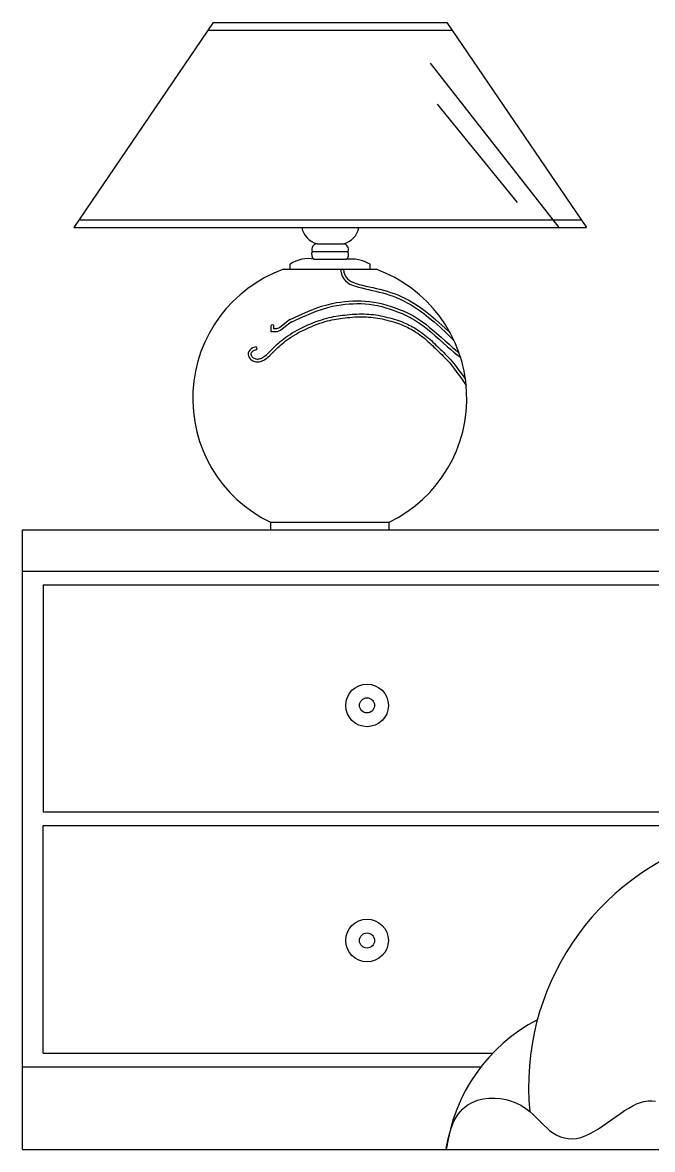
# Model space of a CAD drawing. Header units: millimetres. Extents: x 6388 to 59789, y -18725 to 8137.
# Drawn here: x 55827 to 56284, y 1436 to 2255 of the extents above; entities that cross this region are included whole.
import ezdxf

# ---------------------------------------------------------------- set-up
doc = ezdxf.new("R2010")
doc.units = ezdxf.units.MM

# ---------------------------------------------------------------- blocks, each defined once
blk = doc.blocks.new('A$C371A5906')
for p, q in [((138.31, 818.92), (37.16, 670.08)), ((138.31, 818.92), (223.22, 818.92)), ((223.22, 818.92), (307.93, 818.92)), ((307.93, 818.92), (409.28, 670.08)), ((134.49, 813.31), (311.75, 813.31)), ((389.38, 670.08), (296.14, 789.48)), ((300.85, 759.74), (358.96, 688.14)), ((40.98, 675.69), (405.46, 675.69)), ((37.16, 670.08), (202.64, 670.08)), ((202.64, 670.08), (244.05, 670.08)), ((244.05, 670.08), (409.28, 670.08)), ((213.77, 658.16), (232.92, 658.16)), ((210.28, 652.66), (236.16, 652.66)), ((211.6, 647.04), (234.84, 647.04)), ((189.4, 639.87), (194.27, 639.87)), ((194.27, 639.87), (194.27, 643.53)), ((194.27, 639.87), (252.17, 639.87)), ((230.73, 639.87), (231.26, 637.09)), ((232.83, 639.87), (233.25, 637.62)), ((252.17, 639.87), (252.17, 643.42)), ((252.17, 639.87), (256.53, 639.87)), ((231.26, 637.09), (232.05, 634.78)), ((232.05, 634.78), (233.1, 632.89)), ((233.1, 632.89), (234.39, 631.34)), ((233.25, 637.62), (233.94, 635.62)), ((233.94, 635.62), (234.81, 634.05)), ((234.39, 631.34), (235.9, 630.09)), ((234.81, 634.05), (235.85, 632.81)), ((235.85, 632.81), (237.09, 631.78)), ((235.9, 630.09), (237.61, 629.07)), ((237.09, 631.78), (238.56, 630.91)), ((238.56, 630.91), (240.27, 630.15)), ((240.27, 630.15), (242.22, 629.46)), ((237.61, 629.07), (239.51, 628.23)), ((239.51, 628.23), (241.58, 627.5)), ((241.58, 627.5), (243.8, 626.84)), ((242.22, 629.46), (244.36, 628.82)), ((243.8, 626.84), (246.15, 626.21)), ((244.36, 628.82), (246.66, 628.21)), ((246.15, 626.21), (248.6, 625.61)), ((246.66, 628.21), (249.07, 627.62)), ((248.6, 625.61), (251.12, 625.03)), ((249.07, 627.62), (251.58, 627.04)), ((251.12, 625.03), (253.7, 624.45)), ((251.58, 627.04), (254.15, 626.45)), ((253.7, 624.45), (256.3, 623.85)), ((254.15, 626.45), (256.77, 625.85)), ((256.3, 623.85), (258.89, 623.23)), ((256.77, 625.85), (259.39, 625.22)), ((258.89, 623.23), (261.47, 622.56)), ((259.39, 625.22), (262, 624.55)), ((261.47, 622.56), (263.99, 621.85)), ((262, 624.55), (264.58, 623.82)), ((264.58, 623.82), (267.14, 623.01)), ((267.14, 623.01), (269.69, 622.12)), ((269.69, 622.12), (272.26, 621.11)), ((217.05, 612.87), (221.04, 614.06)), ((221.04, 614.06), (224.58, 614.93)), ((224.58, 614.93), (227.8, 615.54)), ((227.8, 615.54), (230.86, 616)), ((228.15, 613.51), (231.13, 613.96)), ((230.86, 616), (233.85, 616.37)), ((231.13, 613.96), (234.08, 614.32)), ((233.85, 616.37), (236.83, 616.65)), ((234.08, 614.32), (236.99, 614.6)), ((236.83, 616.65), (239.8, 616.84)), ((236.99, 614.6), (239.89, 614.78)), ((239.8, 616.84), (242.77, 616.92)), ((239.89, 614.78), (242.78, 614.86)), ((242.77, 616.92), (245.74, 616.88)), ((242.78, 614.86), (245.68, 614.82)), ((245.68, 614.82), (248.59, 614.67)), ((245.74, 616.88), (248.75, 616.72)), ((248.59, 614.67), (251.53, 614.38)), ((248.75, 616.72), (251.78, 616.42)), ((251.53, 614.38), (254.52, 613.94)), ((251.78, 616.42), (254.86, 615.97)), ((254.52, 613.94), (257.56, 613.36)), ((254.86, 615.97), (257.99, 615.37)), ((257.99, 615.37), (261.14, 614.63)), ((261.14, 614.63), (264.29, 613.76)), ((263.99, 621.85), (266.49, 621.06)), ((264.29, 613.76), (267.4, 612.8)), ((266.49, 621.06), (268.98, 620.19)), ((268.98, 620.19), (271.47, 619.21)), ((271.47, 619.21), (274, 618.1)), ((272.26, 621.11), (274.86, 619.98)), ((274, 618.1), (276.57, 616.86)), ((274.86, 619.98), (277.5, 618.7)), ((276.57, 616.86), (279.22, 615.46)), ((277.5, 618.7), (280.22, 617.27)), ((279.22, 615.46), (281.96, 613.89)), ((280.22, 617.27), (283.02, 615.66)), ((281.96, 613.89), (284.82, 612.12)), ((283.02, 615.66), (285.94, 613.85)), ((285.94, 613.85), (289.04, 611.76)), ((193.7, 603.04), (200.93, 606.43)), ((200.93, 606.43), (207.13, 609.14)), ((201.78, 604.55), (207.92, 607.24)), ((207.13, 609.14), (212.46, 611.26)), ((207.92, 607.24), (213.18, 609.33)), ((212.46, 611.26), (217.05, 612.87)), ((213.18, 609.33), (217.68, 610.91)), ((217.68, 610.91), (221.58, 612.08)), ((221.58, 612.08), (225.02, 612.91)), ((225.02, 612.91), (228.15, 613.51)), ((225.75, 605.36), (227.36, 605.66)), ((227.36, 605.66), (228.96, 605.91)), ((228.96, 605.91), (230.58, 606.15)), ((230.58, 606.15), (232.22, 606.36)), ((232.22, 606.36), (233.9, 606.56)), ((233.9, 606.56), (235.61, 606.75)), ((235.61, 606.75), (237.35, 606.92)), ((237.35, 606.92), (239.11, 607.06)), ((239.11, 607.06), (240.87, 607.19)), ((240.87, 607.19), (242.64, 607.28)), ((242.64, 607.28), (244.41, 607.33)), ((244.41, 607.33), (246.16, 607.35)), ((246.16, 607.35), (247.89, 607.33)), ((247.89, 607.33), (249.61, 607.27)), ((249.61, 607.27), (251.31, 607.17)), ((251.31, 607.17), (253, 607.02)), ((253, 607.02), (254.69, 606.84)), ((254.69, 606.84), (256.38, 606.61)), ((256.38, 606.61), (258.07, 606.34)), ((257.56, 613.36), (260.63, 612.63)), ((258.07, 606.34), (259.77, 606.03)), ((259.77, 606.03), (261.47, 605.68)), ((260.63, 612.63), (263.71, 611.79)), ((261.47, 605.68), (263.18, 605.29)), ((263.71, 611.79), (266.76, 610.84)), ((266.76, 610.84), (269.74, 609.81)), ((267.4, 612.8), (270.44, 611.75)), ((269.74, 609.81), (272.62, 608.72)), ((270.44, 611.75), (273.38, 610.64)), ((272.62, 608.72), (275.38, 607.59)), ((273.38, 610.64), (276.19, 609.48)), ((275.38, 607.59), (277.97, 606.43)), ((276.19, 609.48), (278.84, 608.3)), ((277.97, 606.43), (280.37, 605.26)), ((278.84, 608.3), (281.31, 607.1)), ((281.31, 607.1), (283.64, 605.86)), ((283.64, 605.86), (285.89, 604.54)), ((284.82, 612.12), (287.86, 610.08)), ((287.86, 610.08), (291.13, 607.69)), ((289.04, 611.76), (292.37, 609.33)), ((291.13, 607.69), (294.7, 604.87)), ((292.37, 609.33), (296, 606.47)), ((296, 606.47), (299.98, 603.11)), ((180.33, 594.34), (180.33, 598.61)), ((182.39, 597.5), (182.39, 598.61)), ((182.39, 596.4), (182.39, 597.5)), ((194.03, 603.2), (186.38, 597.28)), ((195.29, 601.57), (187.45, 595.5)), ((194.58, 601.18), (201.78, 604.55)), ((201.2, 596.55), (203.12, 597.52)), ((203.12, 597.52), (205.09, 598.45)), ((205.09, 598.45), (207.1, 599.36)), ((205.96, 596.58), (207.93, 597.47)), ((207.1, 599.36), (209.13, 600.21)), ((207.93, 597.47), (209.91, 598.31)), ((209.13, 600.21), (211.16, 601.03)), ((209.91, 598.31), (211.9, 599.11)), ((211.16, 601.03), (213.17, 601.79)), ((211.9, 599.11), (213.88, 599.85)), ((213.17, 601.79), (215.15, 602.49)), ((213.88, 599.85), (215.82, 600.54)), ((215.15, 602.49), (217.08, 603.13)), ((215.82, 600.54), (217.71, 601.17)), ((217.08, 603.13), (218.94, 603.71)), ((217.71, 601.17), (219.52, 601.73)), ((218.94, 603.71), (220.73, 604.21)), ((219.52, 601.73), (221.26, 602.22)), ((220.73, 604.21), (222.45, 604.65)), ((221.26, 602.22), (222.93, 602.65)), ((222.45, 604.65), (224.12, 605.03)), ((222.93, 602.65), (224.55, 603.02)), ((224.12, 605.03), (225.75, 605.36)), ((224.55, 603.02), (226.14, 603.34)), ((226.14, 603.34), (227.7, 603.63)), ((227.7, 603.63), (229.27, 603.88)), ((229.27, 603.88), (230.86, 604.11)), ((230.86, 604.11), (232.47, 604.32)), ((232.47, 604.32), (234.13, 604.52)), ((234.13, 604.52), (235.82, 604.7)), ((235.82, 604.7), (237.53, 604.87)), ((237.53, 604.87), (239.26, 605.01)), ((239.26, 605.01), (241, 605.13)), ((241, 605.13), (242.73, 605.22)), ((242.73, 605.22), (244.45, 605.28)), ((244.45, 605.28), (246.16, 605.29)), ((246.16, 605.29), (247.84, 605.27)), ((247.84, 605.27), (249.51, 605.21)), ((249.51, 605.21), (251.16, 605.11)), ((251.16, 605.11), (252.8, 604.97)), ((252.8, 604.97), (254.44, 604.79)), ((254.44, 604.79), (256.08, 604.57)), ((256.08, 604.57), (257.72, 604.31)), ((257.72, 604.31), (259.37, 604.01)), ((259.37, 604.01), (261.03, 603.66)), ((261.03, 603.66), (262.7, 603.29)), ((262.7, 603.29), (264.36, 602.88)), ((263.18, 605.29), (264.87, 604.87)), ((264.36, 602.88), (266, 602.44)), ((264.87, 604.87), (266.54, 604.43)), ((266, 602.44), (267.61, 601.98)), ((266.54, 604.43), (268.18, 603.96)), ((267.61, 601.98), (269.18, 601.51)), ((268.18, 603.96), (269.79, 603.48)), ((269.18, 601.51), (270.7, 601.03)), ((269.79, 603.48), (271.33, 602.99)), ((270.7, 601.03), (272.15, 600.54)), ((271.33, 602.99), (272.82, 602.49)), ((272.15, 600.54), (273.54, 600.06)), ((272.82, 602.49), (274.24, 601.99)), ((273.54, 600.06), (274.86, 599.57)), ((274.24, 601.99), (275.6, 601.49)), ((274.86, 599.57), (276.12, 599.06)), ((275.6, 601.49), (276.9, 600.97)), ((276.12, 599.06), (277.35, 598.55)), ((276.9, 600.97), (278.17, 600.43)), ((277.35, 598.55), (278.54, 598)), ((278.17, 600.43), (279.42, 599.87)), ((278.54, 598), (279.73, 597.43)), ((279.42, 599.87), (280.65, 599.27)), ((279.73, 597.43), (280.9, 596.82)), ((280.37, 605.26), (282.63, 604.06)), ((280.65, 599.27), (281.87, 598.64)), ((281.87, 598.64), (283.11, 597.96)), ((282.63, 604.06), (284.81, 602.79)), ((283.11, 597.96), (284.36, 597.23)), ((284.81, 602.79), (286.96, 601.4)), ((285.89, 604.54), (288.11, 603.12)), ((286.96, 601.4), (289.15, 599.87)), ((288.11, 603.12), (290.36, 601.54)), ((289.15, 599.87), (291.44, 598.16)), ((290.36, 601.54), (292.7, 599.79)), ((291.44, 598.16), (293.87, 596.22)), ((292.7, 599.79), (295.17, 597.81)), ((294.7, 604.87), (298.63, 601.56)), ((295.17, 597.81), (297.84, 595.59)), ((298.63, 601.56), (302.99, 597.66)), ((299.98, 603.11), (304.38, 599.18)), ((302.99, 597.66), (307.84, 593.11)), ((304.38, 599.18), (309.26, 594.59)), ((184.82, 594.34), (180.33, 594.34)), ((184.39, 596.4), (182.39, 596.4)), ((186.38, 597.28), (184.39, 596.4)), ((187.45, 595.5), (184.82, 594.34)), ((188.3, 588.31), (189.62, 589.34)), ((189.62, 589.34), (191.04, 590.38)), ((191.04, 590.38), (192.54, 591.43)), ((192.24, 588.7), (193.7, 589.72)), ((192.54, 591.43), (194.13, 592.47)), ((193.7, 589.72), (195.24, 590.74)), ((194.13, 592.47), (195.79, 593.51)), ((195.24, 590.74), (196.86, 591.75)), ((195.79, 593.51), (197.53, 594.54)), ((196.86, 591.75), (198.56, 592.76)), ((197.53, 594.54), (199.33, 595.56)), ((198.56, 592.76), (200.32, 593.75)), ((199.33, 595.56), (201.2, 596.55)), ((200.32, 593.75), (202.15, 594.72)), ((202.15, 594.72), (204.03, 595.67)), ((204.03, 595.67), (205.96, 596.58)), ((280.9, 596.82), (282.1, 596.17)), ((282.1, 596.17), (283.31, 595.46)), ((283.31, 595.46), (284.54, 594.71)), ((284.36, 597.23), (285.63, 596.45)), ((284.54, 594.71), (285.77, 593.91)), ((285.63, 596.45), (286.91, 595.63)), ((285.77, 593.91), (287.02, 593.07)), ((286.91, 595.63), (288.19, 594.77)), ((287.02, 593.07), (288.25, 592.2)), ((288.19, 594.77), (289.46, 593.87)), ((288.25, 592.2), (289.48, 591.3)), ((289.46, 593.87), (290.72, 592.94)), ((289.48, 591.3), (290.68, 590.36)), ((290.68, 590.36), (291.87, 589.41)), ((290.72, 592.94), (291.96, 591.98)), ((291.87, 589.41), (293.02, 588.43)), ((291.96, 591.98), (293.18, 591)), ((293.18, 591), (294.37, 589.99)), ((293.87, 596.22), (296.51, 594.02)), ((294.37, 589.99), (295.53, 588.97)), ((296.51, 594.02), (299.38, 591.55)), ((297.84, 595.59), (300.73, 593.11)), ((299.38, 591.55), (302.37, 588.93)), ((300.73, 593.11), (303.73, 590.47)), ((303.73, 590.47), (306.72, 587.83)), ((307.84, 593.11), (313.23, 587.82)), ((309.26, 594.59), (310.39, 593.48)), ((164.92, 581.13), (164.16, 580.14)), ((165.94, 581.95), (164.92, 581.13)), ((167.19, 582.63), (165.94, 581.95)), ((168.63, 583.19), (167.19, 582.63)), ((169.38, 581.27), (168.06, 580.76)), ((180.14, 580.75), (180.99, 581.6)), ((180.99, 581.6), (181.88, 582.49)), ((181.88, 582.49), (182.81, 583.4)), ((182.45, 580.14), (183.33, 581.03)), ((182.81, 583.4), (183.78, 584.34)), ((183.33, 581.03), (184.25, 581.93)), ((183.78, 584.34), (184.81, 585.3)), ((184.25, 581.93), (185.2, 582.85)), ((184.81, 585.3), (185.9, 586.29)), ((185.2, 582.85), (186.21, 583.79)), ((185.9, 586.29), (187.06, 587.29)), ((186.21, 583.79), (187.26, 584.75)), ((187.06, 587.29), (188.3, 588.31)), ((187.26, 584.75), (188.39, 585.72)), ((188.39, 585.72), (189.59, 586.7)), ((189.59, 586.7), (190.87, 587.7)), ((190.87, 587.7), (192.24, 588.7)), ((293.02, 588.43), (294.16, 587.43)), ((294.16, 587.43), (295.28, 586.42)), ((295.28, 586.42), (296.38, 585.38)), ((295.53, 588.97), (296.67, 587.93)), ((296.38, 585.38), (297.49, 584.33)), ((296.67, 587.93), (297.8, 586.88)), ((297.49, 584.33), (298.59, 583.27)), ((297.8, 586.88), (298.91, 585.82)), ((298.59, 583.27), (299.7, 582.19)), ((298.91, 585.82), (300.02, 584.75)), ((299.7, 582.19), (300.82, 581.11)), ((300.02, 584.75), (301.13, 583.67)), ((300.82, 581.11), (301.95, 580.03)), ((301.13, 583.67), (302.25, 582.6)), ((302.25, 582.6), (303.38, 581.52)), ((302.37, 588.93), (305.35, 586.29)), ((303.38, 581.52), (304.51, 580.43)), ((305.35, 586.29), (308.19, 583.77)), ((306.72, 587.83), (309.55, 585.31)), ((308.19, 583.77), (310.75, 581.51)), ((309.55, 585.31), (312.11, 583.06)), ((310.75, 581.51), (312.9, 579.64)), ((312.11, 583.06), (314.24, 581.2)), ((314.24, 581.2), (315.82, 579.89)), ((163.73, 579), (163.67, 577.87)), ((163.67, 577.87), (163.87, 576.88)), ((164.16, 580.14), (163.73, 579)), ((163.87, 576.88), (164.22, 576.07)), ((164.22, 576.07), (164.65, 575.37)), ((164.65, 575.37), (165.15, 574.75)), ((165.15, 574.75), (165.72, 574.2)), ((165.72, 574.2), (166.35, 573.72)), ((165.77, 578.57), (165.74, 578.03)), ((165.74, 578.03), (165.85, 577.51)), ((165.98, 579.12), (165.77, 578.57)), ((165.85, 577.51), (166.06, 577.02)), ((166.4, 579.68), (165.98, 579.12)), ((166.06, 577.02), (166.34, 576.56)), ((166.34, 576.56), (166.67, 576.14)), ((166.35, 573.72), (167.03, 573.32)), ((167.09, 580.23), (166.4, 579.68)), ((166.67, 576.14), (167.06, 575.76)), ((167.03, 573.32), (167.75, 573)), ((167.06, 575.76), (167.5, 575.43)), ((168.06, 580.76), (167.09, 580.23)), ((167.5, 575.43), (167.97, 575.15)), ((167.75, 573), (168.52, 572.76)), ((167.97, 575.15), (168.49, 574.93)), ((168.49, 574.93), (169.03, 574.75)), ((169.03, 574.75), (169.6, 574.64)), ((169.6, 574.64), (170.19, 574.59)), ((170.19, 574.59), (170.8, 574.6)), ((170.8, 574.6), (171.43, 574.68)), ((171.43, 574.68), (172.07, 574.82)), ((171.78, 572.64), (172.61, 572.83)), ((172.07, 574.82), (172.74, 575.03)), ((172.61, 572.83), (173.44, 573.09)), ((172.74, 575.03), (173.41, 575.31)), ((173.41, 575.31), (174.1, 575.66)), ((173.44, 573.09), (174.27, 573.43)), ((174.1, 575.66), (174.8, 576.08)), ((174.27, 573.43), (175.1, 573.85)), ((174.8, 576.08), (175.51, 576.57)), ((175.1, 573.85), (175.92, 574.34)), ((175.51, 576.57), (176.23, 577.13)), ((175.92, 574.34), (176.73, 574.9)), ((176.23, 577.13), (176.97, 577.75)), ((176.73, 574.9), (177.53, 575.52)), ((176.97, 577.75), (177.73, 578.42)), ((177.53, 575.52), (178.32, 576.19)), ((177.73, 578.42), (178.51, 579.15)), ((178.32, 576.19), (179.12, 576.91)), ((178.51, 579.15), (179.31, 579.93)), ((179.12, 576.91), (179.93, 577.66)), ((179.31, 579.93), (180.14, 580.75)), ((179.93, 577.66), (180.75, 578.46)), ((180.75, 578.46), (181.59, 579.29)), ((181.59, 579.29), (182.45, 580.14)), ((301.95, 580.03), (303.08, 578.95)), ((303.08, 578.95), (304.22, 577.85)), ((304.22, 577.85), (305.36, 576.72)), ((304.51, 580.43), (305.66, 579.32)), ((305.36, 576.72), (306.5, 575.56)), ((305.66, 579.32), (306.81, 578.18)), ((306.5, 575.56), (307.65, 574.35)), ((306.81, 578.18), (307.98, 576.99)), ((307.65, 574.35), (308.81, 573.09)), ((307.98, 576.99), (309.16, 575.76)), ((308.81, 573.09), (309.98, 571.75)), ((309.16, 575.76), (310.35, 574.46)), ((310.35, 574.46), (311.54, 573.09)), ((311.54, 573.09), (312.75, 571.64)), ((312.9, 579.64), (314.56, 578.26)), ((314.56, 578.26), (317.82, 575.93)), ((315.82, 579.89), (316.71, 579.25)), ((168.52, 572.76), (169.31, 572.6)), ((169.31, 572.6), (170.12, 572.53)), ((170.12, 572.53), (170.95, 572.54)), ((170.95, 572.54), (171.78, 572.64)), ((309.98, 571.75), (311.16, 570.34)), ((311.16, 570.34), (312.35, 568.85)), ((312.35, 568.85), (313.56, 567.28)), ((312.75, 571.64), (313.97, 570.12)), ((313.56, 567.28), (314.78, 565.64)), ((313.97, 570.12), (315.2, 568.52)), ((314.78, 565.64), (316.01, 563.94)), ((315.2, 568.52), (316.44, 566.86)), ((316.44, 566.86), (317.68, 565.14)), ((317.68, 565.14), (318.94, 563.38)), ((316.01, 563.94), (317.25, 562.19)), ((317.25, 562.19), (318.51, 560.39)), ((318.51, 560.39), (321.98, 555.33)), ((318.94, 563.38), (320.2, 561.56)), ((320.2, 561.56), (321.47, 559.71)), ((0, 450.64), (500, 450.64)), ((0, 0.64), (0, 450.64)), ((179.9, 456.08), (266.03, 456.08)), ((179.9, 456.08), (179.9, 450.64)), ((179.9, 450.64), (266.03, 450.64)), ((266.03, 450.64), (266.03, 456.08)), ((0, 420.64), (500, 420.64)), ((15, 410.64), (485, 410.64)), ((15, 410.64), (15, 245.89)), ((15, 245.89), (485, 245.89)), ((15, 235.89), (485, 235.89)), ((15, 70.64), (15, 235.89)), ((15, 70.64), (341.31, 70.64)), ((0, 60.64), (332.67, 60.64)), ((322.67, 32.69), (326.35, 34.83)), ((326.35, 34.83), (330.24, 36.36)), ((330.24, 36.36), (334.29, 37.37)), ((334.29, 37.37), (338.44, 37.89)), ((338.44, 37.89), (342.64, 37.95)), ((342.64, 37.95), (346.81, 37.59)), ((346.81, 37.59), (350.9, 36.83)), ((350.9, 36.83), (354.85, 35.7)), ((354.85, 35.7), (358.59, 34.24)), ((358.59, 34.24), (362.07, 32.47)), ((442.79, 32.34), (445.63, 33.72)), ((445.63, 33.72), (448.43, 34.8)), ((448.43, 34.8), (451.2, 35.57)), ((451.2, 35.57), (453.93, 35.96)), ((453.93, 35.96), (456.63, 35.97)), ((456.63, 35.97), (459.28, 35.61)), ((313.35, 21.63), (316.12, 26.18)), ((316.12, 26.18), (319.25, 29.84)), ((319.25, 29.84), (322.67, 32.69)), ((362.07, 32.47), (365.24, 30.43)), ((365.24, 30.43), (368.14, 28.19)), ((368.14, 28.19), (370.81, 25.8)), ((370.81, 25.8), (373.32, 23.35)), ((427.68, 22.44), (430.83, 24.69)), ((430.83, 24.69), (433.92, 26.85)), ((433.92, 26.85), (436.94, 28.87)), ((436.94, 28.87), (439.89, 30.71)), ((439.89, 30.71), (442.79, 32.34)), ((310.96, 16.08), (313.35, 21.63)), ((373.32, 23.35), (375.71, 20.89)), ((375.71, 20.89), (378.05, 18.51)), ((378.05, 18.51), (380.38, 16.26)), ((417.94, 15.73), (421.21, 17.89)), ((421.21, 17.89), (424.46, 20.15)), ((424.46, 20.15), (427.68, 22.44)), ((307.55, 1.61), (309.01, 9.44)), ((309.01, 9.44), (310.96, 16.08)), ((380.38, 16.26), (382.75, 14.22)), ((382.75, 14.22), (385.22, 12.45)), ((385.22, 12.45), (387.79, 10.98)), ((387.79, 10.98), (390.44, 9.82)), ((390.44, 9.82), (393.2, 8.99)), ((393.2, 8.99), (396.03, 8.52)), ((396.03, 8.52), (398.96, 8.41)), ((398.96, 8.41), (401.96, 8.7)), ((401.96, 8.7), (405.05, 9.39)), ((405.05, 9.39), (408.2, 10.5)), ((408.2, 10.5), (411.42, 11.97)), ((411.42, 11.97), (414.67, 13.74)), ((414.67, 13.74), (417.94, 15.73)), ((0, 0.64), (2600, 0.64))]:
    blk.add_line(p, q)
for centre, radius in [((250, 323.1), 15.48), ((250, 323.1), 5.48), ((250, 152.35), 15.48), ((250, 152.35), 5.48)]:
    blk.add_circle(centre, radius)
for centre, radius, start, end in [((218.11, 673.36), 15.82, 192.00038, 254.07642), ((229.04, 672.93), 15.28, 284.70509, 349.21811), ((213.73, 654.33), 3.83, 89.44087, 205.72952), ((232.71, 654.33), 3.83, 334.27048, 90.55913), ((207.1, 624.72), 22.77, 78.58467, 124.28774), ((214.12, 650.6), 4.36, 151.7417, 234.75341), ((232.32, 650.6), 4.36, 305.24659, 28.2583), ((238.14, 619.54), 27.7, 59.57717, 96.85188), ((223.36, 545.97), 99.85, 109.88528, 244.19509), ((222.57, 545.97), 99.85, 295.80491, 70.11472), ((181.36, 598.49), 1.04, 6.6106, 173.3894), ((169.16, 582.29), 1.04, 282.33035, 120.22533), ((554.81, 46.28), 187.55, 106.99142, 185.53738), ((431.49, -16), 125.06, 117.5397, 172.35274)]:
    blk.add_arc(centre, radius, start, end)

msp = doc.modelspace()

# ---------------------------------------------------------------- block references
msp.add_blockref('A$C371A5906', (55826.85, 1435.67))

doc.saveas('drawing.dxf')
